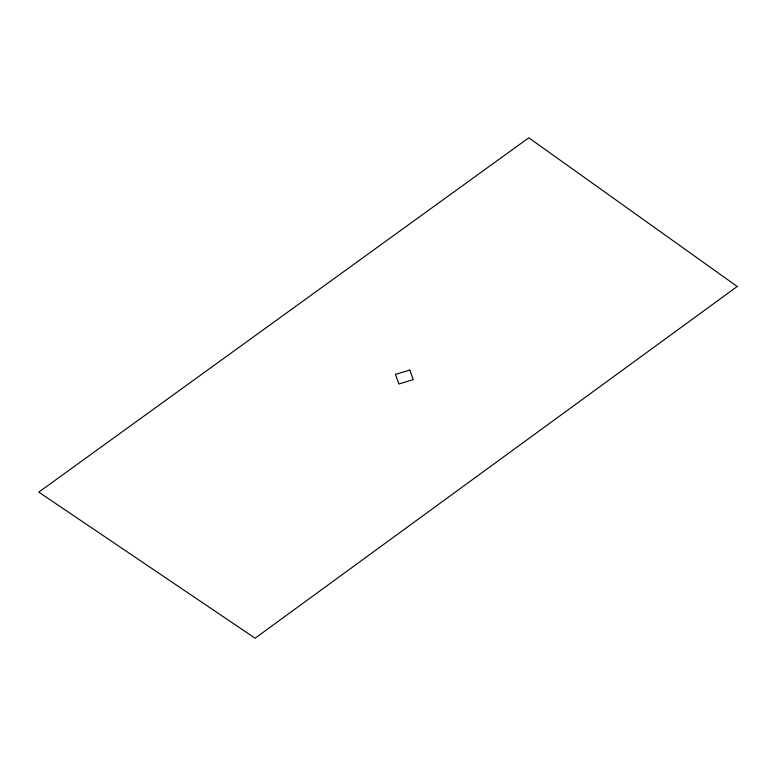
<?xml version="1.0" encoding="UTF-8"?>
<svg xmlns="http://www.w3.org/2000/svg" width="776" height="776" viewBox="0 0 776 776"><rect width="100%" height="100%" fill="white"/><g stroke="black" fill="none" stroke-linecap="round" stroke-linejoin="round"><path stroke-width="1.16" d="M737.2 286.48L255.1 638.202L38.8 492.13L528.795 137.798L737.2 286.48M409.786 370.055L395.44 374.41L398.903 383.994L413.239 379.629L409.786 370.055"/></g></svg>
